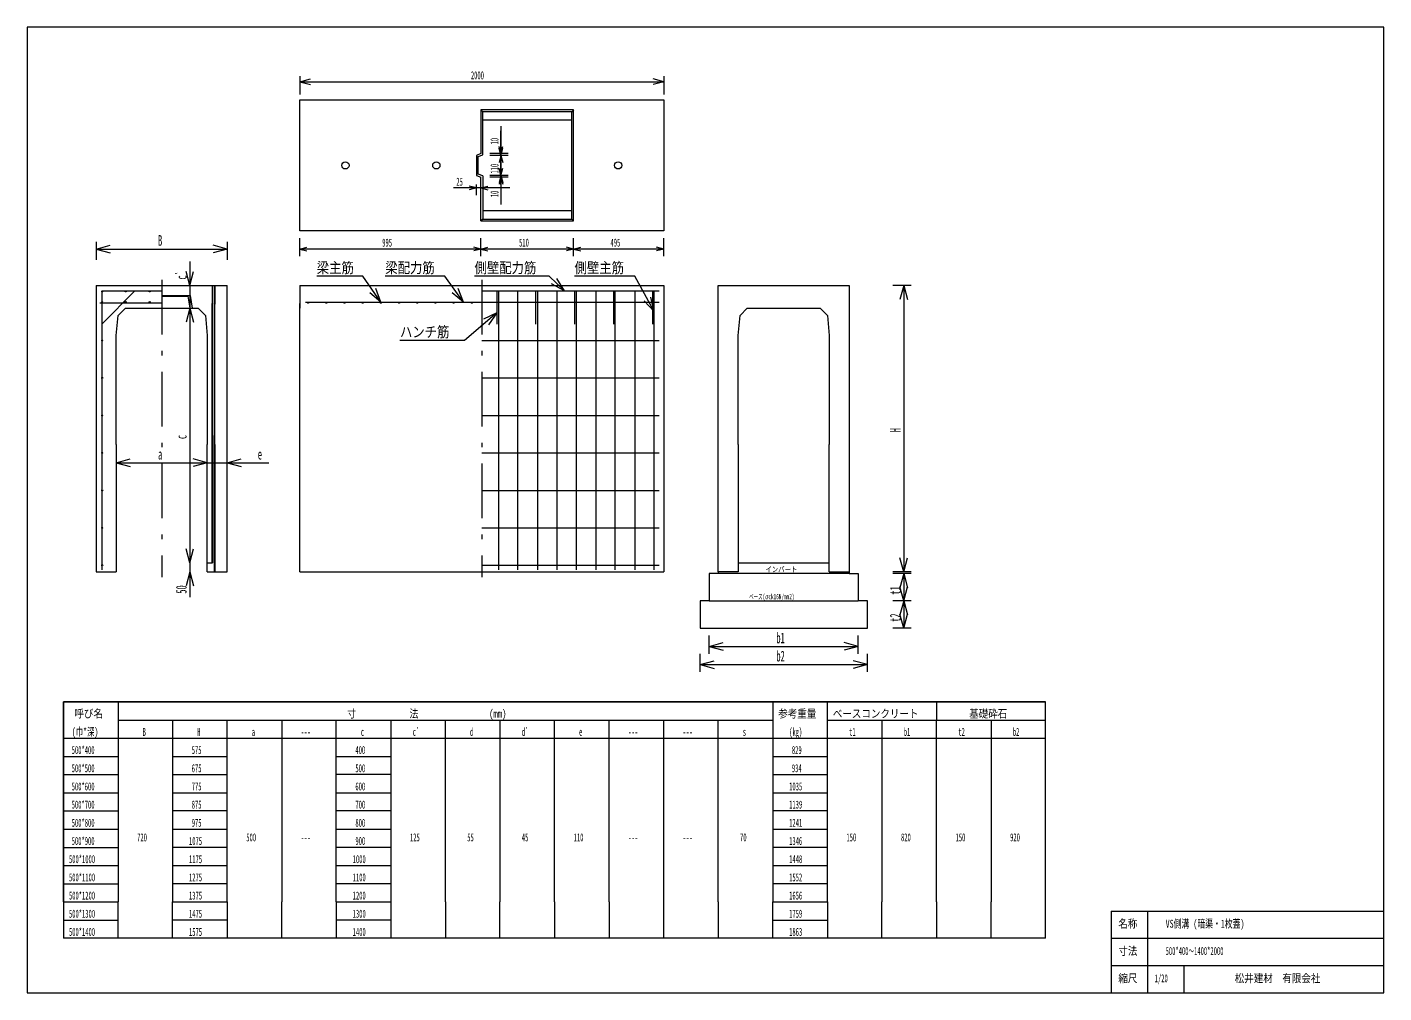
# Model space of a CAD drawing. Units: millimetres, scale not verified. Extents: x 255 to 7715, y 190 to 5500.
import ezdxf
from ezdxf.enums import TextEntityAlignment as Align

# ---------------------------------------------------------------- set-up
doc = ezdxf.new("R2010")
doc.units = ezdxf.units.MM
doc.header["$LTSCALE"] = 10
doc.linetypes.add('USER1', pattern=[50.5, 30, -9, 2.5, -9])
for name, color, linetype, lineweight in [('1', 7, 'Continuous', 18), ('10', 3, 'Continuous', 18), ('17', 7, 'Continuous', 18), ('18', 7, 'Continuous', 18), ('5', 7, 'Continuous', 18), ('6', 7, 'Continuous', 18)]:
    doc.layers.add(name, color=color, linetype=linetype, lineweight=lineweight)
doc.styles.add('ＭＳ ゴシック', font='')
doc.styles.get('ＭＳ ゴシック').set_extended_font_data('MS Gothic')

msp = doc.modelspace()

# ---------------------------------------------------------------- linework, layer by layer
at = {"layer": '1'}
for p, q in [((255, 5500), (255, 190)), ((7715, 5500), (255, 5500)), ((7715, 190), (7715, 5500)), ((1755, 5230), (1755, 5130)), ((3755, 5230), (3755, 5130)), ((1755, 5200), (1812.96, 5215.53)), ((1755, 5200), (3755, 5200)), ((1755, 5200), (1812.96, 5184.47)), ((3755, 5200), (3697.04, 5215.53)), ((3755, 5200), (3697.04, 5184.47)), ((1755, 5100), (3755, 5100)), ((1755, 4380), (1755, 5100)), ((3755, 5100), (3755, 4380)), ((3260, 5045), (2750, 5045)), ((2750, 5045), (2750, 4805)), ((2760, 5035), (2750, 5045)), ((3250, 5035), (2760, 5035)), ((2760, 4798.23), (2760, 5035)), ((3260, 5045), (3250, 5035)), ((3250, 4445), (3250, 5035)), ((3260, 4435), (3260, 5045)), ((2760, 4990), (3250, 4990)), ((2860, 4955), (2860, 4525)), ((2860, 4635), (2860, 4930)), ((2750, 4805), (2725, 4795)), ((2725, 4795), (2725, 4685)), ((2735, 4788.23), (2760, 4798.23)), ((2735, 4691.77), (2735, 4788.23)), ((2900, 4805), (2800, 4805)), ((2900, 4795), (2800, 4795)), ((2900, 4795), (2800, 4795)), ((2860, 4805), (2849.65, 4843.64)), ((2860, 4795), (2849.65, 4833.64)), ((2860, 4795), (2849.65, 4756.36)), ((2860, 4845), (2860, 4550)), ((2860, 4805), (2870.35, 4843.64)), ((2860, 4795), (2870.35, 4833.64)), ((2860, 4795), (2870.35, 4756.36)), ((2860, 4685), (2849.65, 4723.64)), ((2860, 4685), (2870.35, 4723.64)), ((2725, 4615.6), (2686.36, 4625.95)), ((2725, 4685), (2750, 4675)), ((2725, 4575.6), (2725, 4635)), ((2760, 4681.77), (2735, 4691.77)), ((2750, 4435), (2750, 4675)), ((2750, 4575.6), (2750, 4635)), ((2750, 4615.6), (2788.64, 4625.95)), ((2760, 4681.77), (2760, 4445)), ((2900, 4685), (2800, 4685)), ((2900, 4685), (2800, 4685)), ((2900, 4675), (2800, 4675)), ((2860, 4685), (2849.65, 4646.36)), ((2860, 4675), (2849.65, 4636.36)), ((2860, 4685), (2870.35, 4646.36)), ((2860, 4675), (2870.35, 4636.36)), ((2910, 4615.6), (2600, 4615.6)), ((2725, 4615.6), (2686.36, 4605.25)), ((2750, 4615.6), (2788.64, 4605.25)), ((3250, 4490), (2760, 4490)), ((2760, 4445), (2750, 4435)), ((2750, 4435), (3260, 4435)), ((2760, 4445), (3250, 4445)), ((3250, 4445), (3260, 4435)), ((3755, 4380), (1755, 4380)), ((1755, 4240), (1755, 4340)), ((2750, 4240), (2750, 4340)), ((2750, 4240), (2750, 4340)), ((3260, 4240), (3260, 4340)), ((3260, 4240), (3260, 4340)), ((3755, 4240), (3755, 4340)), ((635, 4320), (635, 4220)), ((635, 4280), (712.27, 4300.71)), ((635, 4280), (1355, 4280)), ((635, 4280), (712.27, 4259.29)), ((1355, 4280), (1277.73, 4300.71)), ((1355, 4280), (1277.73, 4259.29)), ((1355, 4320), (1355, 4220)), ((1755, 4280), (1793.64, 4290.35)), ((2750, 4280), (1755, 4280)), ((1755, 4280), (1793.64, 4269.65)), ((2750, 4280), (2711.36, 4290.35)), ((2750, 4280), (2711.36, 4269.65)), ((2750, 4280), (2788.64, 4290.35)), ((3260, 4280), (2750, 4280)), ((2750, 4280), (2788.64, 4269.65)), ((3260, 4280), (3221.36, 4290.35)), ((3260, 4280), (3221.36, 4269.65)), ((3260, 4280), (3298.64, 4290.35)), ((3755, 4280), (3260, 4280)), ((3260, 4280), (3298.64, 4269.65)), ((3755, 4280), (3716.36, 4290.35)), ((3755, 4280), (3716.36, 4269.65)), ((1149.5, 4212.26), (1149.5, 3795)), ((1149.5, 4080), (1128.79, 4157.27)), ((1149.5, 4080), (1170.21, 4157.27)), ((635, 4080), (1355, 4080)), ((635, 4080), (635, 2505)), ((665, 3867.43), (847.57, 4050)), ((1273, 4080), (1273, 3980)), ((1275, 4080), (1275, 3980)), ((1285, 4080), (1285, 3973.65)), ((1287, 4080), (1287, 3976.12)), ((1355, 2505), (1355, 4080)), ((1755, 4080), (3755, 4080)), ((1755, 4080), (1755, 3955)), ((2837, 4050), (2837, 3867.43)), ((3051, 4050), (3051, 3867.43)), ((3265, 4050), (3265, 3867.43)), ((3479, 4050), (3479, 3867.43)), ((3693, 4050), (3693, 3867.43)), ((3755, 4080), (3755, 3980)), ((4055, 2505), (4055, 4080)), ((4055, 4080), (4775, 4080)), ((4775, 4080), (4775, 2505)), ((5115, 4080), (5015, 4080)), ((5075, 4080), (5054.29, 4002.73)), ((5075, 4080), (5075, 2505)), ((5075, 4080), (5095.71, 4002.73)), ((755, 3915), (795, 3955)), ((795, 3955), (1195, 3955)), ((995, 4025), (1152, 4025)), ((995, 4020), (1139.5, 4020)), ((1149.5, 3955), (1128.79, 3877.73)), ((1149.5, 3955), (1128.79, 3877.73)), ((1152, 4025), (1139.5, 4020)), ((1139.5, 4020), (1149.5, 3955)), ((1149.5, 3955), (1170.21, 3877.73)), ((1149.5, 3955), (1149.5, 2555)), ((1149.5, 3955), (1170.21, 3877.73)), ((1152, 4025), (1162, 3955)), ((1195, 3955), (1235, 3915)), ((1273, 3255), (1273, 3980)), ((1275, 3255), (1275, 3980)), ((1285, 3205), (1285, 3980)), ((1287, 3205), (1287, 3980)), ((1755, 3305), (1755, 3980)), ((3755, 3980), (3755, 3305)), ((4175, 3915), (4215, 3955)), ((4215, 3955), (4615, 3955)), ((4615, 3955), (4655, 3915)), ((745, 3805), (755, 3915)), ((1235, 3915), (1245, 3805)), ((2837, 3928.76), (2659.28, 3777)), ((2837, 3928.76), (2764.79, 3894.33)), ((2837, 3928.76), (2791.68, 3862.83)), ((4165, 3805), (4175, 3915)), ((4655, 3915), (4665, 3805)), ((745, 3700.57), (745, 3805)), ((1245, 3805), (1245, 3705)), ((4165, 3700.57), (4165, 3805)), ((4665, 3805), (4665, 3705)), ((2659.28, 3777), (2305, 3777)), ((745, 3205), (745, 3705)), ((1245, 3705), (1245, 3205)), ((4165, 3205), (4165, 3705)), ((4665, 3705), (4665, 3205)), ((1755, 2505), (1755, 3305)), ((3755, 3305), (3755, 2505)), ((1273, 2555), (1273, 3255)), ((1275, 3255), (1275, 2555)), ((745, 3205), (745, 2505)), ((1245, 2505), (1245, 3205)), ((1285, 2505), (1285, 3205)), ((1287, 3205), (1287, 2505)), ((4165, 3205), (4165, 2505)), ((4665, 2505), (4665, 3205)), ((745, 3105), (822.27, 3125.71)), ((745, 3105), (1245, 3105)), ((745, 3105), (822.27, 3084.29)), ((1085, 3105), (1583.29, 3105)), ((1245, 3105), (1167.73, 3125.71)), ((1245, 3105), (1167.73, 3125.71)), ((1245, 3105), (1167.73, 3084.29)), ((1245, 3105), (1167.73, 3084.29)), ((1355, 3105), (1432.27, 3125.71)), ((1355, 3105), (1432.27, 3084.29)), ((1149.5, 2715), (1149.5, 2365)), ((1149.5, 2555), (1128.79, 2632.27)), ((1149.5, 2555), (1128.79, 2632.27)), ((1149.5, 2555), (1170.21, 2632.27)), ((1149.5, 2555), (1170.21, 2632.27)), ((1245, 2555), (1273, 2555)), ((1273, 2555), (1275, 2555)), ((5075, 2505), (5054.29, 2582.27)), ((5075, 2505), (5095.71, 2582.27)), ((635, 2505), (745, 2505)), ((1149.5, 2505), (1128.79, 2427.73)), ((1149.5, 2505), (1170.21, 2427.73)), ((1245, 2505), (1355, 2505)), ((1755, 2505), (3755, 2505)), ((4165, 2505), (4055, 2505)), ((4665, 2505), (4775, 2505)), ((5115, 2505), (5015, 2505)), ((5115, 2495), (5015, 2495)), ((5075, 2495), (5054.29, 2417.73)), ((5075, 2495), (5075, 2345)), ((5075, 2495), (5095.71, 2417.73)), ((5075, 2345), (5054.29, 2422.27)), ((5075, 2345), (5095.71, 2422.27)), ((5115, 2345), (5015, 2345)), ((5115, 2345), (5015, 2345)), ((5075, 2345), (5054.29, 2267.73)), ((5075, 2345), (5075, 2195)), ((5075, 2345), (5095.71, 2267.73)), ((5075, 2195), (5054.29, 2272.27)), ((5075, 2195), (5095.71, 2272.27)), ((5115, 2195), (5015, 2195)), ((4005, 2055), (4005, 2155)), ((4005, 2095), (4082.27, 2115.71)), ((4005, 2095), (4825, 2095)), ((4005, 2095), (4082.27, 2074.29)), ((4825, 2095), (4747.73, 2115.71)), ((4825, 2095), (4747.73, 2074.29)), ((4825, 2055), (4825, 2155)), ((3955, 1955), (3955, 2055)), ((3955, 1995), (4032.27, 2015.71)), ((4875, 1995), (4797.73, 2015.71)), ((4875, 1955), (4875, 2055)), ((3955, 1995), (4875, 1995)), ((3955, 1995), (4032.27, 1974.29)), ((4875, 1995), (4797.73, 1974.29)), ((455, 1790), (5855, 1790)), ((455, 690), (455, 1790)), ((455, 1790), (455, 490)), ((5855, 1790), (455, 1790)), ((755, 1790), (755, 690)), ((755, 1790), (755, 690)), ((4355, 1790), (4355, 690)), ((4655, 690), (4655, 1790)), ((5255, 1790), (5255, 1690)), ((5855, 690), (5855, 1790)), ((5855, 490), (5855, 1790)), ((755, 1690), (4355, 1690)), ((1055, 1690), (1055, 690)), ((1355, 690), (1355, 1690)), ((1655, 1690), (1655, 690)), ((1955, 690), (1955, 1690)), ((2255, 1690), (2255, 690)), ((2555, 690), (2555, 1690)), ((2855, 1690), (2855, 690)), ((3155, 690), (3155, 1690)), ((3455, 690), (3455, 1690)), ((3755, 690), (3755, 1690)), ((4055, 690), (4055, 1690)), ((4655, 1690), (5255, 1690)), ((4955, 1690), (4955, 690)), ((5255, 1690), (5855, 1690)), ((5255, 690), (5255, 1690)), ((5555, 1690), (5555, 690)), ((455, 1590), (5855, 1590)), ((455, 1590), (5855, 1590)), ((455, 1490), (755, 1490)), ((1055, 1490), (1355, 1490)), ((1955, 1490), (2255, 1490)), ((4355, 1490), (4655, 1490)), ((455, 1390), (755, 1390)), ((1055, 1390), (1355, 1390)), ((2255, 1390), (1955, 1390)), ((4355, 1390), (4655, 1390)), ((455, 1290), (755, 1290)), ((1055, 1290), (1355, 1290)), ((1955, 1290), (2255, 1290)), ((4355, 1290), (4655, 1290)), ((455, 1190), (755, 1190)), ((1355, 1190), (1055, 1190)), ((2255, 1190), (1955, 1190)), ((4655, 1190), (4355, 1190)), ((455, 1090), (755, 1090)), ((1055, 1090), (1355, 1090)), ((1955, 1090), (2255, 1090)), ((4355, 1090), (4655, 1090)), ((455, 990), (755, 990)), ((1355, 990), (1055, 990)), ((2255, 990), (1955, 990)), ((4655, 990), (4355, 990)), ((455, 890), (755, 890)), ((1055, 890), (1355, 890)), ((1955, 890), (2255, 890)), ((4355, 890), (4655, 890)), ((455, 790), (755, 790)), ((1355, 790), (1055, 790)), ((2255, 790), (1955, 790)), ((4655, 790), (4355, 790)), ((455, 690), (755, 690)), ((755, 490), (755, 690)), ((1055, 690), (1355, 690)), ((1055, 490), (1055, 690)), ((1355, 690), (1355, 490)), ((1655, 490), (1655, 690)), ((1955, 690), (2255, 690)), ((1955, 690), (1955, 490)), ((2255, 690), (2255, 490)), ((2555, 690), (2555, 490)), ((2855, 490), (2855, 690)), ((3155, 690), (3155, 490)), ((3455, 690), (3455, 490)), ((3755, 490), (3755, 690)), ((4055, 690), (4055, 490)), ((4355, 690), (4655, 690)), ((4355, 490), (4355, 690)), ((4655, 690), (4655, 490)), ((4955, 490), (4955, 690)), ((5255, 690), (5255, 490)), ((5555, 490), (5555, 690)), ((6215, 640), (7715, 640)), ((6215, 640), (6215, 190)), ((6415, 640), (6415, 190)), ((455, 590), (755, 590)), ((1355, 590), (1055, 590)), ((2255, 590), (1955, 590)), ((4355, 590), (4655, 590)), ((5855, 490), (455, 490)), ((6215, 490), (7715, 490)), ((6215, 340), (7715, 340)), ((6615, 340), (6615, 190)), ((255, 190), (7715, 190))]:
    msp.add_line(p, q, dxfattribs=at)
at = {"layer": '1', "linetype": 'USER1'}
for p, q in [((995, 4110), (995, 2475)), ((2755, 4110), (2755, 2475))]:
    msp.add_line(p, q, dxfattribs=at)
at = {"layer": '1'}
for centre in [(2005, 4740), (2505, 4740), (3505, 4740)]:
    msp.add_circle(centre, 20, dxfattribs=at)
at = {"layer": '10'}
for p, q in [((4005, 2345), (3955, 2345)), ((3955, 2345), (3955, 2195)), ((4875, 2345), (4825, 2345)), ((4875, 2195), (4875, 2345)), ((3955, 2195), (4875, 2195))]:
    msp.add_line(p, q, dxfattribs=at)
at = {"layer": '17'}
for p, q in [((3125, 4130), (2715, 4130)), ((3209.48, 4050), (3125, 4130)), ((3209.48, 4050), (3167.61, 4118.17)), ((2755, 4050), (3730, 4050)), ((3209.48, 4050), (3139.14, 4088.1)), ((2755, 3988), (3730, 3988)), ((2755, 3777), (3730, 3777)), ((2755, 3571), (3730, 3571)), ((2755, 3365), (3730, 3365)), ((2755, 3159), (3730, 3159)), ((2755, 2953), (3730, 2953)), ((2755, 2747), (3730, 2747)), ((2755, 2541), (3730, 2541)), ((4055, 2495), (4005, 2495)), ((4005, 2495), (4005, 2345)), ((4775, 2495), (4825, 2495)), ((4825, 2495), (4825, 2345)), ((4005, 2345), (4825, 2345))]:
    msp.add_line(p, q, dxfattribs=at)
for centre in [(667.95, 4047), (797, 4047), (929, 4047), (668, 3988), (668, 3777), (668, 3571), (668, 3365), (668, 3159), (668, 2953), (668, 2747), (668, 2541)]:
    msp.add_circle(centre, 3, dxfattribs=at)
at = {"layer": '18'}
for p, q in [((3596, 4130), (3265, 4130)), ((3703, 3936.77), (3596, 4130)), ((665, 4050), (995, 4050)), ((665, 4050), (665, 2516)), ((2847, 4050), (2847, 2516)), ((2954, 2516), (2954, 4050)), ((3061, 4050), (3061, 2516)), ((3168, 4050), (3168, 2516)), ((3275, 2516), (3275, 4050)), ((3382, 4050), (3382, 2516)), ((3489, 2516), (3489, 4050)), ((3596, 4050), (3596, 2516)), ((3703, 2516), (3703, 4050)), ((3703, 3936.77), (3647.45, 3994.34)), ((3703, 3936.77), (3683.68, 4014.4)), ((4165, 2555), (4665, 2555)), ((4055, 2505), (4055, 2495)), ((4775, 2495), (4055, 2495)), ((4775, 2505), (4775, 2495))]:
    msp.add_line(p, q, dxfattribs=at)
at = {"layer": '5'}
for p, q in [((2551.05, 4130), (2224.4, 4130)), ((2653.6, 3988), (2551.05, 4130)), ((2653.6, 3988), (2591.57, 4038.52)), ((2653.6, 3988), (2625.14, 4062.77)), ((1785, 3988), (2755, 3988))]:
    msp.add_line(p, q, dxfattribs=at)
for centre in [(797, 3988), (929, 3988)]:
    msp.add_circle(centre, 3, dxfattribs=at)
at = {"layer": '6'}
for p, q in [((2100.48, 4130), (1847.63, 4130)), ((2200, 3988), (2100.48, 4130)), ((2200, 3988), (2138.7, 4039.4)), ((2200, 3988), (2172.61, 4063.16)), ((655, 3985), (995, 3985))]:
    msp.add_line(p, q, dxfattribs=at)
for centre in [(1800, 3985), (1900, 3985), (2000, 3985), (2100, 3985), (2200, 3985), (2300, 3985), (2400, 3985), (2500, 3985), (2600, 3985), (2700, 3985)]:
    msp.add_circle(centre, 3, dxfattribs=at)

# ---------------------------------------------------------------- texts
at = {"layer": '1', "style": 'ＭＳ ゴシック'}
for s, height, width, p in [('2000', 43.99, 0.5, (2695, 5200)), ('25', 43.99, 0.5, (2615, 4615)), ('B', 58.65, 0.5, (975, 4280)), ('995', 43.99, 0.5, (2207.5, 4280)), ('510', 43.99, 0.5, (2960, 4280)), ('495', 43.99, 0.5, (3462.5, 4280)), ('ハンチ筋', 58.65, 0.85, (2305, 3777)), ('a', 58.65, 0.5, (975, 3105)), ('e', 58.65, 0.5, (1523.29, 3105)), ('b1', 58.65, 0.5, (4375, 2095)), ('b2', 58.65, 0.5, (4375, 1995)), ('呼び名', 43.99, 0.85, (515, 1690)), ('寸\u3000\u3000    \u3000\u3000法\u3000        \u3000\u3000\u3000(mm)', 43.99, 0.8, (2015, 1690)), ('参考重量', 43.99, 0.85, (4385, 1690)), ('ベースコンクリート', 43.99, 0.85, (4685, 1690)), ('基礎砕石', 43.99, 0.85, (5435, 1690)), ('(巾*深)', 43.99, 0.65, (500, 1590)), ('B', 43.99, 0.5, (890, 1590)), ('H', 43.99, 0.5, (1190, 1590)), ('c`', 43.99, 0.5, (2375, 1590)), ('d', 43.99, 0.5, (2690, 1590)), ('d`', 43.99, 0.5, (2975, 1590)), ('(kg)', 43.99, 0.5, (4445, 1590)), ('t1', 43.99, 0.5, (4775, 1590)), ('b1', 43.99, 0.5, (5075, 1590)), ('t2', 43.99, 0.5, (5375, 1590)), ('b2', 43.99, 0.5, (5675, 1590)), ('a', 43.99, 0.5, (1490, 1590)), ('---', 43.99, 0.5, (1760, 1590)), ('c', 43.99, 0.5, (2090, 1590)), ('e', 43.99, 0.5, (3290, 1590)), ('---', 43.99, 0.5, (3560, 1590)), ('---', 43.99, 0.5, (3860, 1590)), ('s', 43.99, 0.5, (4190, 1590)), ('500*400', 43.99, 0.5, (500, 1490)), ('575', 43.99, 0.5, (1160, 1490)), ('400', 43.99, 0.5, (2060, 1490)), ('829', 43.99, 0.5, (4460, 1490)), ('500*500', 43.99, 0.5, (500, 1390)), ('675', 43.99, 0.5, (1160, 1390)), ('500', 43.99, 0.5, (2060, 1390)), ('934', 43.99, 0.5, (4460, 1390)), ('500*600', 43.99, 0.5, (500, 1290)), ('775', 43.99, 0.5, (1160, 1290)), ('600', 43.99, 0.5, (2060, 1290)), ('1035', 43.99, 0.5, (4445, 1290)), ('500*700', 43.99, 0.5, (500, 1190)), ('875', 43.99, 0.5, (1160, 1190)), ('700', 43.99, 0.5, (2060, 1190)), ('1139', 43.99, 0.5, (4445, 1190)), ('500*800', 43.99, 0.5, (500, 1090)), ('975', 43.99, 0.5, (1160, 1090)), ('800', 43.99, 0.5, (2060, 1090)), ('1241', 43.99, 0.5, (4445, 1090)), ('500*900', 43.99, 0.5, (500, 990)), ('720', 43.99, 0.5, (860, 1010)), ('1075', 43.99, 0.5, (1145, 990)), ('500', 43.99, 0.5, (1460, 1010)), ('900', 43.99, 0.5, (2060, 990)), ('125', 43.99, 0.5, (2360, 1010)), ('55', 43.99, 0.5, (2675, 1010)), ('45', 43.99, 0.5, (2975, 1010)), ('110', 43.99, 0.5, (3260, 1010)), ('70', 43.99, 0.5, (4175, 1010)), ('1346', 43.99, 0.5, (4445, 990)), ('150', 43.99, 0.5, (4760, 1010)), ('820', 43.99, 0.5, (5060, 1010)), ('150', 43.99, 0.5, (5360, 1010)), ('920', 43.99, 0.5, (5660, 1010)), ('---', 43.99, 0.5, (1760, 1010)), ('---', 43.99, 0.5, (3560, 1010)), ('---', 43.99, 0.5, (3860, 1010)), ('500*1000', 43.99, 0.5, (485, 890)), ('1175', 43.99, 0.5, (1145, 890)), ('1000', 43.99, 0.5, (2045, 890)), ('1448', 43.99, 0.5, (4445, 890)), ('500*1100', 43.99, 0.5, (485, 790)), ('1275', 43.99, 0.5, (1145, 790)), ('1100', 43.99, 0.5, (2045, 790)), ('1552', 43.99, 0.5, (4445, 790)), ('500*1200', 43.99, 0.5, (485, 690)), ('1375', 43.99, 0.5, (1145, 690)), ('1200', 43.99, 0.5, (2045, 690)), ('1656', 43.99, 0.5, (4445, 690)), ('500*1300', 43.99, 0.5, (485, 590)), ('1475', 43.99, 0.5, (1145, 590)), ('1300', 43.99, 0.5, (2045, 590)), ('1759', 43.99, 0.5, (4445, 590)), ('名称', 43.99, 0.85, (6255, 535)), ('VS側溝 (暗渠・1枚蓋)', 43.99, 0.7, (6515, 535)), ('500*1400', 43.99, 0.5, (485, 490)), ('1575', 43.99, 0.5, (1145, 490)), ('1400', 43.99, 0.5, (2045, 490)), ('1863', 43.99, 0.5, (4445, 490)), ('寸法', 43.99, 0.85, (6255, 385)), ('500*400～1400*2000', 43.99, 0.5, (6515, 385)), ('縮尺', 43.99, 0.85, (6255, 235)), ('松井建材\u3000有限会社', 43.99, 0.85, (6895, 235)), ('1/20', 43.99, 0.5, (6455, 235))]:
    msp.add_text(s, height=height, dxfattribs=dict(at, width=width)).set_placement(p, align=Align.BOTTOM_LEFT)
at = {"layer": '1', "style": 'ＭＳ ゴシック', "width": 0.5}
for s, height, p in [('10', 43.99, (2860, 4855)), ('110', 43.99, (2860, 4695)), ('10', 43.99, (2860, 4565)), ('c`', 58.65, (1149.5, 4112.26)), ('H', 58.65, (5075, 3272.5)), ('c', 58.65, (1149.5, 3235)), ('50', 58.65, (1149.5, 2385)), ('t1', 58.65, (5075, 2380)), ('t2', 58.65, (5075, 2230))]:
    msp.add_text(s, height=height, rotation=90, dxfattribs=at).set_placement(p, align=Align.BOTTOM_LEFT)
at = {"layer": '17', "style": 'ＭＳ ゴシック'}
for s, height, width, p in [('側壁配力筋', 58.65, 0.85, (2715, 4130)), ('ベース(σck16N/mm2)', 29.33, 0.6, (4225, 2345))]:
    msp.add_text(s, height=height, dxfattribs=dict(at, width=width)).set_placement(p, align=Align.BOTTOM_LEFT)
at = {"layer": '18', "style": 'ＭＳ ゴシック', "width": 0.85}
for s, height, p in [('側壁主筋', 58.65, (3265, 4130)), ('インバート', 29.33, (4315, 2495))]:
    msp.add_text(s, height=height, dxfattribs=at).set_placement(p, align=Align.BOTTOM_LEFT)
at = {"layer": '5', "style": 'ＭＳ ゴシック', "width": 0.85}
msp.add_text('梁配力筋', height=58.65, dxfattribs=at).set_placement((2224.4, 4130), align=Align.BOTTOM_LEFT)
at = {"layer": '6', "style": 'ＭＳ ゴシック', "width": 0.85}
msp.add_text('梁主筋', height=58.65, dxfattribs=at).set_placement((1847.63, 4130), align=Align.BOTTOM_LEFT)

doc.saveas('drawing.dxf')
